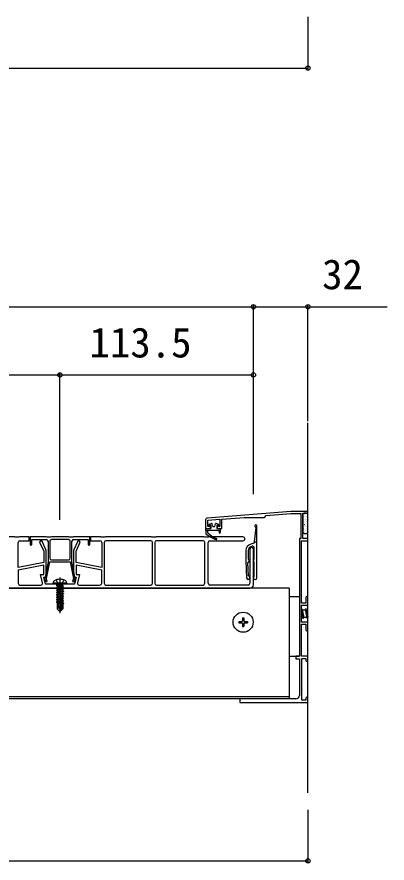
# Model space of a CAD drawing. Units: millimetres, scale not verified. Extents: x -1050 to 1050, y -1578 to 1569.
# Drawn here: x 129.6 to 346.8, y 250.2 to 746.5 of the extents above; entities that cross this region are included whole.
import ezdxf
from ezdxf.enums import TextEntityAlignment as Align

# ---------------------------------------------------------------- set-up
doc = ezdxf.new("R2010")
doc.units = ezdxf.units.MM
doc.header["$LTSCALE"] = 8
for name, color, linetype in [('0-2_YKK_11', 7, 'Continuous'), ('0-3_YKK_12', 2, 'Continuous'), ('0-4_YKK_13', 4, 'Continuous'), ('0-5_YKK_D', 6, 'Continuous'), ('0-7_YSS_K', 3, 'Continuous')]:
    doc.layers.add(name, color=color, linetype=linetype)
doc.styles.add('ＭＳ ゴシック', font='')
doc.styles.get('ＭＳ ゴシック').set_extended_font_data('MS Gothic')

msp = doc.modelspace()

# ---------------------------------------------------------------- linework, layer by layer
at = {"layer": '0-2_YKK_11'}
for p, q in [((290.326, 456.5), (241.247, 452.574)), ((148.826, 439), (148.826, 429)), ((160.826, 429), (160.826, 439)), ((180.826, 438.3), (180.826, 414.3)), ((208.226, 439.3), (181.826, 439.3)), ((209.226, 414.3), (209.226, 438.3)), ((210.426, 438.3), (210.426, 414.3)), ((238.826, 439.3), (211.426, 439.3)), ((239.826, 414.3), (239.826, 438.3)), ((241.826, 414.3), (241.826, 438.3)), ((242.826, 439.3), (262.226, 439.3)), ((266.326, 434.5), (266.326, 414.3)), ((268.326, 413.5), (268.326, 434.5)), ((149.826, 428), (159.826, 428)), ((179.326, 414.3), (179.326, 421.97)), ((131.326, 413.3), (143.637, 413.3)), ((166.015, 413.3), (178.326, 413.3)), ((181.826, 413.3), (208.226, 413.3)), ((211.426, 413.3), (238.826, 413.3)), ((265.326, 413.3), (242.826, 413.3)), ((69.826, 411.5), (266.326, 411.5))]:
    msp.add_line(p, q, dxfattribs=at)
for points in [[(240.326, 451.577), (240.326, 446.5), (243.126, 446.5), (243.126, 447.7), (241.626, 447.7), (241.626, 451.3), (248.626, 451.86), (248.626, 447.7), (247.126, 447.7), (247.126, 446.5), (249.826, 446.5), (249.826, 451.956), (262.878, 453), (274.826, 453), (275.865, 454.039), (290.378, 455.2), (296.126, 455.2), (296.126, 440.5), (295.326, 440.5), (295.326, 396.958), (295.446, 396.775), (295.446, 396.225), (295.326, 396.042), (295.326, 371.5), (293.326, 371.5), (293.326, 370), (295.326, 370), (295.326, 348.5)], [(299.126, 405.9), (299.126, 402.7), (296.526, 402.7), (296.526, 439.3), (300.326, 439.3), (300.326, 440.5), (297.326, 440.5), (297.326, 455.5), (300.326, 455.5), (300.326, 456.5), (290.326, 456.5)], [(131.326, 439.3), (136.826, 439.3), (136.826, 441.5), (131.076, 441.5), (130.576, 441.35), (128.576, 441.35), (128.076, 441.5), (101.326, 441.5), (100.826, 441.35), (98.826, 441.35), (98.326, 441.5), (68.826, 441.5), (60.826, 439), (50.846, 439), (50.586, 438.85), (50.066, 438.85), (49.807, 439), (45.846, 439), (45.586, 438.85), (45.066, 438.85), (44.807, 439), (43.326, 439)], [(179.326, 438.3), (179.326, 423.5), (164.326, 426.5), (164.326, 433.165), (166.726, 438.455), (166.375, 439), (165.326, 439), (162.826, 433.489), (162.826, 418), (164.326, 418), (163.326, 413.8), (155.346, 413.8), (155.086, 413.65), (154.566, 413.65), (154.307, 413.8), (146.326, 413.8), (145.326, 418), (146.826, 418), (146.826, 433.5), (144.326, 439), (143.277, 439), (142.926, 438.455), (145.326, 433.175), (145.326, 426.5), (130.326, 423.5), (130.326, 438.3)], [(162.826, 440), (171.326, 440), (171.326, 437), (171.826, 436.5), (172.326, 437), (172.326, 441.5), (162.826, 441.5), (162.326, 441.35), (160.326, 441.35), (159.826, 441.5), (149.826, 441.5), (149.326, 441.35), (147.326, 441.35), (146.826, 441.5), (137.326, 441.5), (137.326, 437), (137.826, 436.5), (138.326, 437), (138.326, 440), (146.826, 440)], [(147.826, 439), (147.826, 427), (146.063, 418.183), (145.9, 417.972), (145.74, 417.611), (146.446, 415.162), (147.407, 415.438), (146.891, 417.226), (148.846, 427), (160.806, 427), (162.761, 417.226), (162.246, 415.438), (163.207, 415.162), (163.913, 417.611), (163.752, 417.972), (163.59, 418.183), (161.826, 427), (161.826, 439)], [(159.826, 440), (154.826, 440), (149.826, 440)], [(262.226, 441.5), (242.326, 441.5), (241.826, 441.35), (239.826, 441.35), (239.326, 441.5), (211.326, 441.5), (210.826, 441.35), (208.826, 441.35), (208.326, 441.5), (181.576, 441.5), (181.076, 441.35), (179.076, 441.35), (178.576, 441.5), (172.826, 441.5), (172.826, 439.3), (178.326, 439.3)], [(145.326, 424.97), (130.326, 421.97), (130.326, 414.3)], [(144.61, 414.532), (143.427, 419.5), (145.326, 419.5), (145.326, 424.97)], [(179.326, 421.97), (164.326, 424.97), (164.326, 419.5), (166.225, 419.5), (165.042, 414.532)], [(300.326, 387.1), (300.326, 391.5), (296.526, 391.5), (296.526, 401.5), (300.326, 401.5), (300.326, 405.9)], [(300.326, 369.1), (300.326, 371.5), (296.526, 371.5), (296.526, 390.3), (299.126, 390.3), (299.126, 387.1)], [(299.126, 346.9), (299.126, 345.7), (296.826, 345.7), (296.826, 370.3), (299.126, 370.3), (299.126, 369.1)], [(293.326, 346.5), (260.326, 346.5), (260.326, 344.5), (300.326, 344.5), (300.326, 346.9)]]:
    msp.add_lwpolyline(points, dxfattribs=at)
for centre, radius, start, end in [((241.326, 451.577), 1, 94.57392, 179.99998), ((131.326, 438.3), 1, 90, 180), ((146.826, 439), 1, 0, 90), ((149.826, 439), 1, 90, 180), ((159.826, 439), 1, 0, 90), ((162.826, 439), 1, 90, 180), ((178.326, 438.3), 1, 0, 90), ((181.826, 438.3), 1, 90, 180), ((208.226, 438.3), 1, 0, 90), ((211.426, 438.3), 1, 90, 180), ((238.826, 438.3), 1, 0, 90), ((242.826, 438.3), 1, 90, 180), ((262.226, 440.4), 1.1, 270, 90), ((267.326, 434.5), 1, 0, 180), ((149.826, 429), 1, 180, 270), ((159.826, 429), 1, 270, 0), ((131.326, 414.3), 1, 180, 270), ((143.637, 414.3), 1, 270, 13.3925), ((166.015, 414.3), 1, 166.6075, 270), ((178.326, 414.3), 1, 270, 0), ((181.826, 414.3), 1, 180, 270), ((208.226, 414.3), 1, 270, 0), ((211.426, 414.3), 1, 180, 270), ((238.826, 414.3), 1, 270, 0), ((242.826, 414.3), 1, 180, 270), ((265.326, 414.3), 1, 270, 0), ((266.326, 413.5), 2, 270, 0), ((299.726, 405.9), 0.6, 90.00001, 179.99999), ((299.726, 405.9), 0.6, 0.00001, 89.99999), ((299.726, 387.1), 0.6, 180.00001, 269.99999), ((299.726, 387.1), 0.6, 270.00001, 359.99999), ((299.726, 369.1), 0.6, 180.00001, 269.99999), ((299.726, 369.1), 0.6, 270.00001, 359.99999), ((293.326, 348.5), 2, 270.00001, 359.99999), ((299.726, 346.9), 0.6, 90.00001, 179.99999), ((299.726, 346.9), 0.6, 0.00001, 89.99999)]:
    msp.add_arc(centre, radius, start, end, dxfattribs=at)
at = {"layer": '0-3_YKK_12'}
for p, q in [((289.326, 411.5), (-487.674, 411.5)), ((289.326, 411.5), (289.326, 346.5)), ((289.326, 347.7), (-487.674, 347.7)), ((289.326, 346.5), (-487.674, 346.5))]:
    msp.add_line(p, q, dxfattribs=at)
at = {"layer": '0-4_YKK_13'}
for p, q in [((297.326, 454.7), (297.326, 444.3)), ((297.326, 454.005), (297.351, 454.005)), ((297.326, 452.51), (297.351, 452.51)), ((297.499, 452.788), (297.503, 452.789)), ((299.526, 455.5), (298.126, 455.5)), ((298.134, 454.812), (298.159, 454.812)), ((298.134, 453.317), (298.159, 453.317)), ((298.134, 451.822), (298.159, 451.822)), ((298.571, 454.588), (298.575, 454.59)), ((298.846, 454.005), (298.871, 454.005)), ((298.846, 452.51), (298.871, 452.51)), ((298.894, 453.282), (298.898, 453.283)), ((299.193, 451.967), (299.198, 451.969)), ((299.285, 453.229), (299.327, 453.256)), ((299.654, 454.812), (299.679, 454.812)), ((299.654, 453.317), (299.679, 453.317)), ((299.654, 451.822), (299.679, 451.822)), ((299.966, 455.082), (299.971, 455.084)), ((300.188, 451.867), (300.229, 451.895)), ((300.265, 453.767), (300.27, 453.769)), ((300.326, 444.3), (300.326, 454.7)), ((243.747, 449.472), (242.311, 448.877)), ((243.426, 448.3), (242.426, 448.3)), ((243.426, 448.3), (243.426, 446.5)), ((244.567, 447.722), (244.151, 449.273)), ((245.396, 447.5), (244.856, 447.5)), ((245.686, 447.722), (246.101, 449.273)), ((247.941, 448.877), (246.506, 449.472)), ((247.826, 448.3), (246.826, 448.3)), ((246.826, 448.3), (246.826, 446.5)), ((269.699, 447.099), (268.826, 438.568)), ((270.326, 417.568), (270.326, 447.968)), ((297.326, 451.015), (297.351, 451.015)), ((297.326, 449.52), (297.351, 449.52)), ((297.326, 448.025), (297.351, 448.025)), ((297.537, 447.119), (297.542, 447.121)), ((297.822, 451.482), (297.826, 451.483)), ((298.121, 450.167), (298.126, 450.169)), ((298.134, 450.327), (298.159, 450.327)), ((298.134, 448.832), (298.159, 448.832)), ((298.134, 447.337), (298.159, 447.337)), ((298.401, 448.726), (298.443, 448.753)), ((298.609, 448.92), (298.614, 448.921)), ((298.843, 450.977), (298.885, 451.005)), ((298.846, 451.015), (298.871, 451.015)), ((298.846, 449.52), (298.871, 449.52)), ((298.846, 448.025), (298.871, 448.025)), ((298.932, 447.613), (298.937, 447.615)), ((299.303, 447.364), (299.345, 447.392)), ((299.654, 450.327), (299.679, 450.327)), ((299.654, 448.832), (299.679, 448.832)), ((299.654, 447.337), (299.679, 447.337)), ((299.681, 450.72), (299.686, 450.721)), ((299.746, 449.616), (299.787, 449.643)), ((300.004, 449.414), (300.009, 449.415)), ((300.304, 448.099), (300.308, 448.101)), ((240.426, 445.3), (240.426, 443.63)), ((240.726, 446.5), (243.426, 446.5)), ((241.626, 444), (241.626, 445.3)), ((246.826, 446.5), (248.526, 446.5)), ((248.026, 445.3), (248.23, 444.052)), ((248.826, 446.2), (248.826, 444.1)), ((297.326, 446.53), (297.351, 446.53)), ((297.326, 445.035), (297.351, 445.035)), ((297.516, 444.222), (297.558, 444.25)), ((297.86, 445.813), (297.865, 445.815)), ((297.959, 446.474), (298, 446.502)), ((298.126, 443.5), (299.526, 443.5)), ((298.134, 445.842), (298.159, 445.842)), ((298.134, 444.347), (298.159, 444.347)), ((298.159, 444.499), (298.164, 444.501)), ((298.846, 446.53), (298.871, 446.53)), ((298.846, 445.035), (298.871, 445.035)), ((298.846, 443.54), (298.871, 443.54)), ((298.861, 445.112), (298.903, 445.14)), ((299.232, 446.299), (299.236, 446.301)), ((299.654, 445.842), (299.679, 445.842)), ((299.654, 444.347), (299.679, 444.347)), ((299.72, 445.051), (299.724, 445.053)), ((300.043, 443.745), (300.047, 443.747)), ((268.604, 437.808), (266.791, 437.322)), ((268.826, 438.568), (270.326, 438.568)), ((268.826, 438.568), (268.826, 438.098)), ((263.826, 433.459), (263.826, 427.568)), ((265.326, 433.499), (265.326, 428.543)), ((267.179, 435.913), (267.567, 436.017)), ((268.826, 428.543), (268.826, 435.051)), ((263.826, 427.568), (264.328, 417.518)), ((265.466, 418.776), (265.087, 426.38)), ((268.826, 418.543), (268.826, 426.593)), ((154.826, 417.7), (154.826, 396.8)), ((150.826, 414.3), (150.968, 415.102)), ((158.826, 414.3), (150.826, 414.3)), ((150.826, 414.3), (150.914, 413.8)), ((158.738, 413.8), (150.914, 413.8)), ((152.726, 413.15), (156.326, 413.75)), ((156.326, 413.65), (152.726, 413.05)), ((152.726, 413.15), (153.276, 413.468)), ((152.726, 413.15), (152.726, 413.05)), ((152.726, 413.15), (152.726, 413.05)), ((152.726, 413.05), (153.276, 412.732)), ((152.726, 411.75), (156.926, 412.45)), ((156.926, 412.35), (152.726, 411.65)), ((152.726, 411.75), (153.276, 412.068)), ((156.326, 413.75), (153.276, 413.468)), ((153.276, 412.732), (156.326, 413.65)), ((153.276, 413.6), (153.276, 413.468)), ((156.376, 412.768), (153.276, 412.068)), ((153.276, 412.732), (153.276, 412.068)), ((156.376, 412.032), (153.276, 411.332)), ((156.326, 413.75), (156.326, 413.65)), ((156.376, 413.6), (156.376, 412.768)), ((156.926, 412.45), (156.376, 412.768)), ((156.926, 412.35), (156.376, 412.032)), ((156.376, 412.032), (156.376, 411.368)), ((156.926, 412.45), (156.926, 412.35)), ((158.826, 414.3), (158.685, 415.102)), ((158.826, 414.3), (158.738, 413.8)), ((152.726, 411.75), (152.726, 411.65)), ((152.726, 411.65), (153.276, 411.332)), ((152.726, 410.35), (156.926, 411.05)), ((156.926, 410.95), (152.726, 410.25)), ((152.726, 410.35), (153.276, 410.668)), ((152.726, 410.35), (152.726, 410.25)), ((152.726, 410.25), (153.276, 409.932)), ((152.726, 408.95), (156.926, 409.65)), ((156.926, 409.55), (152.726, 408.85)), ((152.726, 408.95), (153.276, 409.268)), ((152.726, 408.95), (152.726, 408.85)), ((152.726, 408.85), (153.276, 408.532)), ((152.726, 407.55), (156.926, 408.25)), ((156.926, 408.15), (152.726, 407.45)), ((152.726, 407.55), (153.276, 407.868)), ((152.726, 407.55), (152.726, 407.45)), ((152.726, 407.45), (153.276, 407.132)), ((156.376, 411.368), (153.276, 410.668)), ((153.276, 411.332), (153.276, 410.668)), ((156.376, 409.968), (153.276, 409.268)), ((153.276, 409.932), (153.276, 409.268)), ((156.376, 408.568), (153.276, 407.868)), ((153.276, 408.532), (153.276, 407.868)), ((156.376, 407.168), (153.276, 406.468)), ((153.276, 407.132), (153.276, 406.468)), ((156.926, 411.05), (156.376, 411.368)), ((156.376, 410.632), (156.376, 409.968)), ((156.926, 409.65), (156.376, 409.968)), ((156.376, 409.232), (156.376, 408.568)), ((156.926, 408.25), (156.376, 408.568)), ((156.376, 407.832), (156.376, 407.168)), ((156.926, 406.85), (156.376, 407.168)), ((156.926, 411.05), (156.926, 410.95)), ((156.926, 409.65), (156.926, 409.55)), ((156.926, 408.25), (156.926, 408.15)), ((152.726, 406.15), (156.926, 406.85)), ((156.926, 406.75), (152.726, 406.05)), ((152.726, 406.15), (153.276, 406.468)), ((152.726, 406.15), (152.726, 406.05)), ((152.726, 406.05), (153.276, 405.732)), ((152.726, 404.75), (156.926, 405.45)), ((156.926, 405.35), (152.726, 404.65)), ((152.726, 404.75), (153.276, 405.068)), ((152.726, 404.75), (152.726, 404.65)), ((152.726, 404.65), (153.276, 404.332)), ((152.726, 403.35), (155.752, 403.854)), ((155.724, 403.75), (152.726, 403.25)), ((152.726, 403.35), (153.276, 403.668)), ((152.726, 403.35), (152.726, 403.25)), ((152.726, 403.25), (153.276, 402.932)), ((153.126, 402.2), (153.276, 402.268)), ((153.126, 402.2), (153.126, 399.35)), ((155.403, 402.2), (153.126, 402.2)), ((156.376, 405.768), (153.276, 405.068)), ((153.276, 405.732), (153.276, 405.068)), ((156.376, 404.368), (153.276, 403.668)), ((153.276, 404.332), (153.276, 403.668)), ((155.666, 403.472), (153.276, 402.932)), ((153.276, 402.932), (153.276, 402.268)), ((155.522, 402.775), (153.276, 402.268)), ((155.461, 402.483), (153.743, 402.2)), ((155.736, 403.807), (154.826, 399.422)), ((156.158, 403.923), (154.976, 398.224)), ((155.406, 402.216), (155.322, 402.2)), ((156.159, 403.922), (156.926, 404.05)), ((156.926, 403.95), (156.213, 403.831)), ((156.376, 402.968), (156.223, 402.933)), ((156.226, 403.752), (156.226, 399.474)), ((156.826, 402.708), (156.226, 402.609)), ((156.826, 402.492), (156.226, 402.376)), ((156.526, 402.2), (156.226, 402.2)), ((156.376, 406.432), (156.376, 405.768)), ((156.926, 405.45), (156.376, 405.768)), ((156.376, 405.032), (156.376, 404.368)), ((156.926, 404.05), (156.376, 404.368)), ((156.376, 403.632), (156.376, 402.968)), ((156.826, 402.708), (156.376, 402.968)), ((156.826, 402.492), (156.526, 402.319)), ((156.526, 402.319), (156.526, 399.35)), ((156.826, 402.708), (156.826, 402.492)), ((156.926, 406.85), (156.926, 406.75)), ((156.926, 405.45), (156.926, 405.35)), ((156.926, 404.05), (156.926, 403.95)), ((289.326, 406.5), (295.326, 406.5)), ((295.326, 406.5), (295.326, 371.5)), ((154.084, 400.153), (153.126, 399.35)), ((154.676, 397.8), (153.126, 399.35)), ((154.826, 399.422), (154.676, 397.8)), ((154.676, 397.8), (154.976, 397.8)), ((154.826, 399.422), (154.826, 397.8)), ((156.226, 399.474), (154.976, 398.224)), ((154.976, 397.8), (156.526, 399.35)), ((154.976, 398.224), (154.976, 397.8)), ((156.526, 399.35), (156.226, 399.474)), ((296.626, 399.5), (297.376, 393.5)), ((296.876, 398.75), (297.876, 394.25)), ((296.876, 398.75), (298.626, 398.75)), ((298.626, 398.75), (299.126, 399.5)), ((298.626, 398.75), (299.626, 394.25)), ((299.126, 399.5), (299.876, 393.5)), ((299.126, 399.5), (299.376, 398.75)), ((299.376, 398.75), (300.326, 394.475)), ((299.376, 398.75), (300.326, 398.75)), ((261.976, 394), (262.676, 394)), ((261.976, 394), (261.976, 392.35)), ((262.676, 394), (262.676, 392.35)), ((297.126, 394.25), (296.526, 394.25)), ((299.626, 394.25), (297.876, 394.25)), ((299.626, 394.25), (299.876, 393.5)), ((299.876, 393.5), (300.326, 394.175)), ((259.826, 391.85), (259.826, 391.15)), ((259.826, 391.85), (261.476, 391.85)), ((259.826, 391.15), (261.476, 391.15)), ((261.976, 390.65), (261.976, 389)), ((261.976, 389), (262.676, 389)), ((262.676, 390.65), (262.676, 389)), ((263.176, 391.85), (264.826, 391.85)), ((263.176, 391.15), (264.826, 391.15)), ((264.826, 391.85), (264.826, 391.15)), ((289.326, 371.5), (295.326, 371.5))]:
    msp.add_line(p, q, dxfattribs=at)
for points in [[(248.826, 445.3), (240.426, 445.3), (240.426, 446.2)], [(152.526, 416.279), (153.681, 413.963), (154.826, 413.354)], [(157.126, 416.279), (155.971, 413.963), (154.826, 413.354)], [(156.926, 410.95), (156.376, 410.632), (153.276, 409.932)], [(156.926, 409.55), (156.376, 409.232), (153.276, 408.532)], [(156.926, 408.15), (156.376, 407.832), (153.276, 407.132)], [(156.926, 406.75), (156.376, 406.432), (153.276, 405.732)], [(156.926, 405.35), (156.376, 405.032), (153.276, 404.332)], [(154.826, 399.422), (154.084, 400.153), (153.926, 402.2)], [(156.926, 403.95), (156.376, 403.632), (156.226, 403.599)], [(296.526, 399.35), (296.626, 399.5), (296.876, 398.75)], [(296.526, 396.95), (297.126, 394.25), (297.376, 393.5), (297.876, 394.25)]]:
    msp.add_lwpolyline(points, dxfattribs=at)
msp.add_circle((262.326, 391.5), 5.9, dxfattribs=at)
for centre, radius, start, end in [((298.126, 454.7), 0.8, 90, 180), ((299.526, 454.7), 0.8, 0, 90), ((242.426, 448.6), 0.3, 112.52333, 270), ((243.861, 449.195), 0.3, 15, 112.52333), ((244.856, 447.8), 0.3, 195, 270), ((245.396, 447.8), 0.3, 270, 345), ((246.391, 449.195), 0.3, 67.47667, 165), ((247.826, 448.6), 0.3, 270, 67.47667), ((269.726, 447.968), 0.6, 0, 248.76355), ((269.4, 447.129), 0.3, 354.16057, 68.76355), ((240.726, 446.2), 0.3, 90, 180), ((240.726, 443.63), 0.3, 180, 227.23327), ((250.708, 454.422), 15, 227.23327, 253.87973), ((252.349, 454.49), 15, 224.37148, 248.03702), ((248.526, 444.1), 0.3, 189.2775, 0), ((248.526, 446.2), 0.3, 0, 90), ((298.126, 444.3), 0.8, 180, 270), ((299.526, 444.3), 0.8, 270, 0), ((246.626, 440.3), 0.3, 253.87973, 68.03702), ((267.826, 433.459), 4, 105.00061, 180), ((268.526, 438.098), 0.3, 285.00061, 0), ((267.826, 433.499), 2.5, 104.9981, 180), ((267.826, 435.051), 1, 0, 105), ((264.826, 427.568), 1, 295.53345, 54.31467), ((265.526, 428.543), 0.2, 180, 234.31467), ((269.326, 427.568), 1, 125.68533, 234.31467), ((268.626, 428.543), 0.2, 305.68533, 0), ((265.387, 426.395), 0.3, 115.53345, 182.85544), ((268.626, 426.593), 0.2, 0, 54.31467), ((265.326, 417.568), 1, 182.85544, 70.23557), ((265.766, 418.791), 0.3, 182.85544, 250.23557), ((269.326, 417.568), 1, 125.68533, 0), ((268.626, 418.543), 0.2, 305.68533, 0), ((151.854, 414.946), 0.9, 122.05588, 170), ((154.826, 410.2), 6.5, 57.94412, 122.05588), ((153.076, 413.6), 0.2, 0, 90), ((156.576, 413.6), 0.2, 90, 180), ((157.798, 414.946), 0.9, 10, 57.94412), ((155.978, 403.752), 0.248, 0, 167.19096), ((261.476, 392.35), 0.5, 270, 0), ((263.176, 392.35), 0.5, 180, 270), ((261.476, 390.65), 0.5, 0, 90), ((263.176, 390.65), 0.5, 90, 180)]:
    msp.add_arc(centre, radius, start, end, dxfattribs=at)
at = {"layer": '0-5_YKK_D'}
for p, q in [((300.326, 746.5), (300.326, 715.5)), ((-259.674, 716.5), (300.326, 716.5)), ((-466.674, 576.5), (268.326, 576.5)), ((268.326, 466.5), (268.326, 577.5)), ((268.326, 466.5), (268.326, 577.5)), ((300.326, 509.5), (300.326, 577.5)), ((-59.176, 536.5), (154.826, 536.5)), ((154.826, 451.499), (154.826, 537.5)), ((154.826, 452.5), (154.826, 537.5)), ((154.826, 536.5), (268.326, 536.5)), ((268.326, 466.5), (268.326, 537.5)), ((300.326, 281.5), (300.326, 250.5)), ((-549.674, 251.5), (300.326, 251.5))]:
    msp.add_line(p, q, dxfattribs=at)
msp.add_lwpolyline([(268.326, 576.5), (300.326, 576.5), (346.79, 576.5)], dxfattribs=at)
for centre in [(300.326, 716.5), (268.326, 576.5), (268.326, 576.5), (300.326, 576.5), (154.826, 536.5), (154.826, 536.5), (268.326, 536.5), (300.326, 251.5)]:
    msp.add_circle(centre, 1.275, dxfattribs=at)
at = {"layer": '0-7_YSS_K'}
msp.add_line((300.326, 291.5), (300.326, 508.5), dxfattribs=at)

# ---------------------------------------------------------------- texts
at = {"layer": '0-5_YKK_D', "style": 'ＭＳ ゴシック'}
for s, p in [('32', (308.654, 581.5)), ('113.5', (172.167, 541.5))]:
    msp.add_text(s, height=17.6, dxfattribs=at).set_placement(p, align=Align.BOTTOM_LEFT)

doc.saveas('drawing.dxf')
